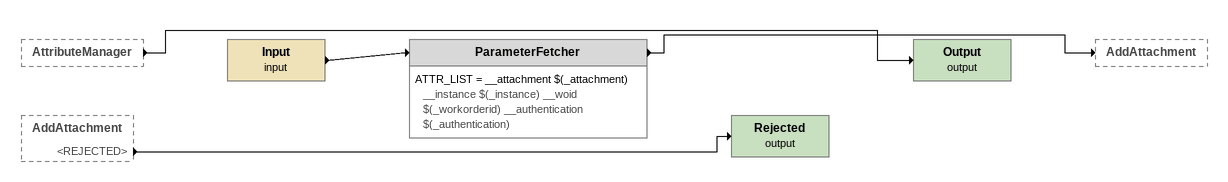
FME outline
AttributeManager [outside]
    -> Output (output)
AddAttachment [outside]
    <REJECTED> -> Rejected (output)
Input (input)
    -> ParameterFetcher
ParameterFetcher
    ATTR_LIST = __attachment $(_attachment) __instance $(_instance) __woid $(_workorderid) __authentication $(_authentication)
    -> AddAttachment
Output (output)
Rejected (output)
